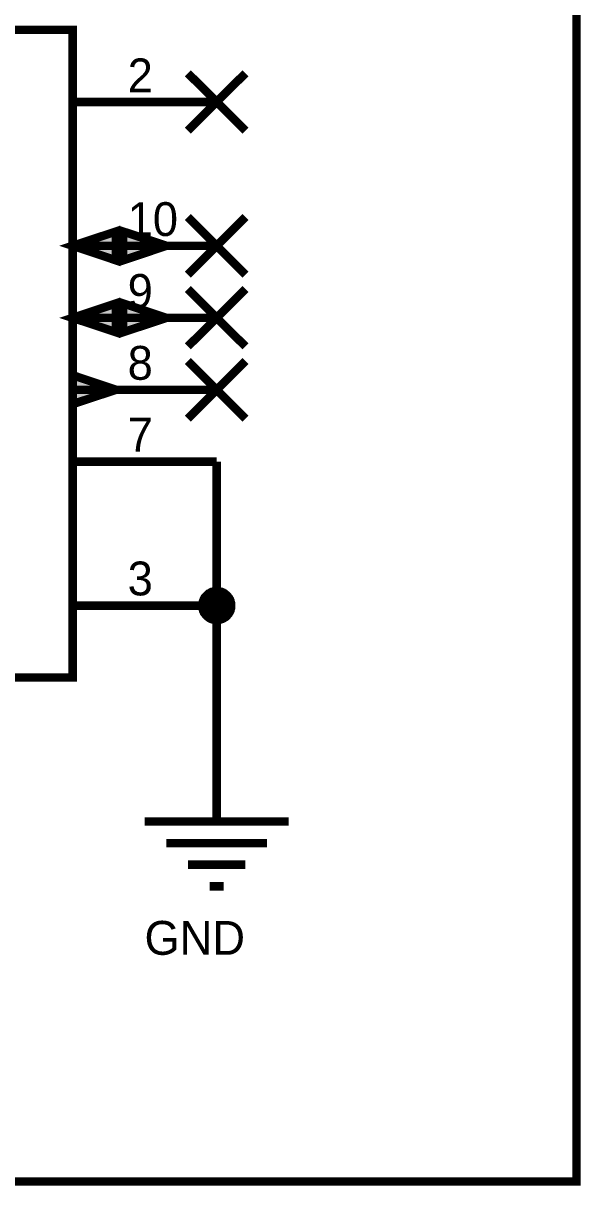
# Model space of a CAD drawing. Header units: inches. Extents: x 0 to 15, y 0 to 9.5.
# Drawn here: x 7.431 to 8.206, y 6.794 to 8.409 of the extents above; entities that cross this region are included whole.
import ezdxf

# ---------------------------------------------------------------- set-up
doc = ezdxf.new("R2010")
doc.units = ezdxf.units.IN
doc.header["$MEASUREMENT"] = 0
doc.layers.add('Sheet', color=255, linetype='Continuous')

msp = doc.modelspace()

# ---------------------------------------------------------------- linework, layer by layer
at = {"layer": 'Sheet'}
for points in [[(5.9007, 8.6999, 0.0118, 0.0118, 0), (8.2, 8.6999, 0.0118, 0.0118, 0), (8.2, 6.7997, 0.0118, 0.0118, 0), (5.9007, 6.7997, 0.0118, 0.0118, 0), (5.9007, 8.6999, 0.0118, 0.0118, 0)], [(6.7005, 8.3999, 0.0118, 0.0118, 0), (7.5, 8.3999, 0.0118, 0.0118, 0), (7.5, 7.4999, 0.0118, 0.0118, 0), (6.7005, 7.4999, 0.0118, 0.0118, 0), (6.7005, 8.3999, 0.0118, 0.0118, 0)], [(6.7005, 8.3999, 0.0039, 0.0039, 0), (6.7005, 7.4999, 0.0039, 0.0039, 0), (7.5, 7.4999, 0.0039, 0.0039, 0), (7.5, 8.3999, 0.0039, 0.0039, 0), (6.7005, 8.3999, 0.0039, 0.0039, 0), (6.7005, 8.3999, 0.0039, 0.0039, 0)], [(7.5602, 8.1197, 0.0118, 0.0118, 0), (7.5, 8.0999, 0.0118, 0.0118, 0), (7.5602, 8.0797, 0.0118, 0.0118, 0), (7.5602, 8.1197, 0.0118, 0.0118, 0)], [(7.5701, 8.1197, 0.0118, 0.0118, 0), (7.5701, 8.0797, 0.0118, 0.0118, 0), (7.6303, 8.0999, 0.0118, 0.0118, 0), (7.5701, 8.1197, 0.0118, 0.0118, 0)], [(7.5602, 8.1197, 0.0039, 0.0039, 0), (7.5, 8.0999, 0.0039, 0.0039, 0), (7.5602, 8.0797, 0.0039, 0.0039, 0), (7.5602, 8.1197, 0.0039, 0.0039, 0)], [(7.5701, 8.1197, 0.0039, 0.0039, 0), (7.5701, 8.0797, 0.0039, 0.0039, 0), (7.6303, 8.0999, 0.0039, 0.0039, 0), (7.5701, 8.1197, 0.0039, 0.0039, 0)], [(7.5602, 8.0198, 0.0118, 0.0118, 0), (7.5, 7.9997, 0.0118, 0.0118, 0), (7.5602, 7.9798, 0.0118, 0.0118, 0), (7.5602, 8.0198, 0.0118, 0.0118, 0)], [(7.5602, 8.0198, 0.0039, 0.0039, 0), (7.5, 7.9997, 0.0039, 0.0039, 0), (7.5602, 7.9798, 0.0039, 0.0039, 0), (7.5602, 8.0198, 0.0039, 0.0039, 0)], [(7.5701, 8.0198, 0.0118, 0.0118, 0), (7.5701, 7.9798, 0.0118, 0.0118, 0), (7.6303, 7.9997, 0.0118, 0.0118, 0), (7.5701, 8.0198, 0.0118, 0.0118, 0)], [(7.5701, 8.0198, 0.0039, 0.0039, 0), (7.5701, 7.9798, 0.0039, 0.0039, 0), (7.6303, 7.9997, 0.0039, 0.0039, 0), (7.5701, 8.0198, 0.0039, 0.0039, 0)], [(7.5602, 7.8998, 0.0118, 0.0118, 0), (7.5, 7.92, 0.0118, 0.0118, 0), (7.5, 7.8799, 0.0118, 0.0118, 0), (7.5602, 7.8998, 0.0118, 0.0118, 0)], [(7.5602, 7.8998, 0.0039, 0.0039, 0), (7.5, 7.92, 0.0039, 0.0039, 0), (7.5, 7.8799, 0.0039, 0.0039, 0), (7.5602, 7.8998, 0.0039, 0.0039, 0)], [(7.69, 7.6, 0.02, 0.02, 1), (7.71, 7.6, 0.02, 0.02, 1)]]:
    msp.add_lwpolyline(points, format="xyseb", close=True, dxfattribs=at)
for points in [[(7.66, 8.26, 0.0118, 0.0118, 0), (7.7401, 8.3397, 0.0118, 0.0118, 0)], [(7.66, 8.3397, 0.0118, 0.0118, 0), (7.7401, 8.26, 0.0118, 0.0118, 0)], [(7.5, 8.2996, 0.0118, 0.0118, 0), (7.7001, 8.2996, 0.0118, 0.0118, 0)], [(7.66, 8.0599, 0.0118, 0.0118, 0), (7.7401, 8.1399, 0.0118, 0.0118, 0)], [(7.66, 8.1399, 0.0118, 0.0118, 0), (7.7401, 8.0599, 0.0118, 0.0118, 0)], [(7.5, 8.0999, 0.0118, 0.0118, 0), (7.7001, 8.0999, 0.0118, 0.0118, 0)], [(7.66, 7.96, 0.0118, 0.0118, 0), (7.7401, 8.0397, 0.0118, 0.0118, 0)], [(7.66, 8.0397, 0.0118, 0.0118, 0), (7.7401, 7.96, 0.0118, 0.0118, 0)], [(7.5, 7.9997, 0.0118, 0.0118, 0), (7.7001, 7.9997, 0.0118, 0.0118, 0)], [(7.66, 7.8598, 0.0118, 0.0118, 0), (7.7401, 7.9398, 0.0118, 0.0118, 0)], [(7.66, 7.9398, 0.0118, 0.0118, 0), (7.7401, 7.8598, 0.0118, 0.0118, 0)], [(7.5, 7.8998, 0.0118, 0.0118, 0), (7.7001, 7.8998, 0.0118, 0.0118, 0)], [(7.5, 7.7999, 0.0118, 0.0118, 0), (7.7001, 7.7999, 0.0118, 0.0118, 0)], [(7.7001, 7.3997, 0.0118, 0.0118, 0), (7.7001, 7.7999, 0.0118, 0.0118, 0)], [(7.6802, 7.5998, 0.0118, 0.0118, 0), (7.6802, 7.6009, 0.0118, 0.0118, 0), (7.6802, 7.602, 0.0118, 0.0118, 0), (7.6806, 7.6027, 0.0118, 0.0118, 0), (7.6806, 7.6038, 0.0118, 0.0118, 0), (7.681, 7.6049, 0.0118, 0.0118, 0), (7.681, 7.6057, 0.0118, 0.0118, 0), (7.6813, 7.6068, 0.0118, 0.0118, 0), (7.6817, 7.6075, 0.0118, 0.0118, 0), (7.6821, 7.6086, 0.0118, 0.0118, 0), (7.6824, 7.6093, 0.0118, 0.0118, 0), (7.6832, 7.6101, 0.0118, 0.0118, 0), (7.6835, 7.6112, 0.0118, 0.0118, 0), (7.6843, 7.6119, 0.0118, 0.0118, 0), (7.6846, 7.6126, 0.0118, 0.0118, 0), (7.6854, 7.6134, 0.0118, 0.0118, 0), (7.6861, 7.6141, 0.0118, 0.0118, 0), (7.6868, 7.6148, 0.0118, 0.0118, 0), (7.6876, 7.6152, 0.0118, 0.0118, 0), (7.6883, 7.6159, 0.0118, 0.0118, 0), (7.689, 7.6167, 0.0118, 0.0118, 0), (7.6898, 7.617, 0.0118, 0.0118, 0), (7.6905, 7.6174, 0.0118, 0.0118, 0), (7.6916, 7.6181, 0.0118, 0.0118, 0), (7.6923, 7.6185, 0.0118, 0.0118, 0), (7.6931, 7.6189, 0.0118, 0.0118, 0), (7.6942, 7.6189, 0.0118, 0.0118, 0), (7.6949, 7.6192, 0.0118, 0.0118, 0), (7.696, 7.6196, 0.0118, 0.0118, 0), (7.6971, 7.6196, 0.0118, 0.0118, 0), (7.6979, 7.62, 0.0118, 0.0118, 0), (7.699, 7.62, 0.0118, 0.0118, 0), (7.7001, 7.62, 0.0118, 0.0118, 0)], [(7.6802, 7.5998, 0.0118, 0.0118, 0), (7.6802, 7.6009, 0.0118, 0.0118, 0), (7.6802, 7.602, 0.0118, 0.0118, 0), (7.6806, 7.6027, 0.0118, 0.0118, 0), (7.6806, 7.6038, 0.0118, 0.0118, 0), (7.681, 7.6049, 0.0118, 0.0118, 0), (7.681, 7.6057, 0.0118, 0.0118, 0), (7.6813, 7.6068, 0.0118, 0.0118, 0), (7.6817, 7.6075, 0.0118, 0.0118, 0), (7.6821, 7.6086, 0.0118, 0.0118, 0), (7.6824, 7.6093, 0.0118, 0.0118, 0), (7.6832, 7.6101, 0.0118, 0.0118, 0), (7.6835, 7.6112, 0.0118, 0.0118, 0), (7.6843, 7.6119, 0.0118, 0.0118, 0), (7.6846, 7.6126, 0.0118, 0.0118, 0), (7.6854, 7.6134, 0.0118, 0.0118, 0), (7.6861, 7.6141, 0.0118, 0.0118, 0), (7.6868, 7.6148, 0.0118, 0.0118, 0), (7.6876, 7.6152, 0.0118, 0.0118, 0), (7.6883, 7.6159, 0.0118, 0.0118, 0), (7.689, 7.6167, 0.0118, 0.0118, 0), (7.6898, 7.617, 0.0118, 0.0118, 0), (7.6905, 7.6174, 0.0118, 0.0118, 0), (7.6916, 7.6181, 0.0118, 0.0118, 0), (7.6923, 7.6185, 0.0118, 0.0118, 0), (7.6931, 7.6189, 0.0118, 0.0118, 0), (7.6942, 7.6189, 0.0118, 0.0118, 0), (7.6949, 7.6192, 0.0118, 0.0118, 0), (7.696, 7.6196, 0.0118, 0.0118, 0), (7.6971, 7.6196, 0.0118, 0.0118, 0), (7.6979, 7.62, 0.0118, 0.0118, 0), (7.699, 7.62, 0.0118, 0.0118, 0), (7.7001, 7.62, 0.0118, 0.0118, 0)], [(7.6802, 7.5998, 0.0118, 0.0118, 0), (7.6802, 7.6009, 0.0118, 0.0118, 0), (7.6802, 7.602, 0.0118, 0.0118, 0), (7.6806, 7.6027, 0.0118, 0.0118, 0), (7.6806, 7.6038, 0.0118, 0.0118, 0), (7.681, 7.6049, 0.0118, 0.0118, 0), (7.681, 7.6057, 0.0118, 0.0118, 0), (7.6813, 7.6068, 0.0118, 0.0118, 0), (7.6817, 7.6075, 0.0118, 0.0118, 0), (7.6821, 7.6086, 0.0118, 0.0118, 0), (7.6824, 7.6093, 0.0118, 0.0118, 0), (7.6832, 7.6101, 0.0118, 0.0118, 0), (7.6835, 7.6112, 0.0118, 0.0118, 0), (7.6843, 7.6119, 0.0118, 0.0118, 0), (7.6846, 7.6126, 0.0118, 0.0118, 0), (7.6854, 7.6134, 0.0118, 0.0118, 0), (7.6861, 7.6141, 0.0118, 0.0118, 0), (7.6868, 7.6148, 0.0118, 0.0118, 0), (7.6876, 7.6152, 0.0118, 0.0118, 0), (7.6883, 7.6159, 0.0118, 0.0118, 0), (7.689, 7.6167, 0.0118, 0.0118, 0), (7.6898, 7.617, 0.0118, 0.0118, 0), (7.6905, 7.6174, 0.0118, 0.0118, 0), (7.6916, 7.6181, 0.0118, 0.0118, 0), (7.6923, 7.6185, 0.0118, 0.0118, 0), (7.6931, 7.6189, 0.0118, 0.0118, 0), (7.6942, 7.6189, 0.0118, 0.0118, 0), (7.6949, 7.6192, 0.0118, 0.0118, 0), (7.696, 7.6196, 0.0118, 0.0118, 0), (7.6971, 7.6196, 0.0118, 0.0118, 0), (7.6979, 7.62, 0.0118, 0.0118, 0), (7.699, 7.62, 0.0118, 0.0118, 0), (7.7001, 7.62, 0.0118, 0.0118, 0)], [(7.7001, 7.62, 0.0118, 0.0118, 0), (7.7001, 7.62, 0.0118, 0.0118, 0)], [(7.7001, 7.62, 0.0118, 0.0118, 0), (7.7012, 7.62, 0.0118, 0.0118, 0), (7.7023, 7.62, 0.0118, 0.0118, 0), (7.703, 7.6196, 0.0118, 0.0118, 0), (7.7041, 7.6196, 0.0118, 0.0118, 0), (7.7052, 7.6192, 0.0118, 0.0118, 0), (7.7059, 7.6189, 0.0118, 0.0118, 0), (7.707, 7.6189, 0.0118, 0.0118, 0), (7.7078, 7.6185, 0.0118, 0.0118, 0), (7.7089, 7.6181, 0.0118, 0.0118, 0), (7.7096, 7.6174, 0.0118, 0.0118, 0), (7.7103, 7.617, 0.0118, 0.0118, 0), (7.7114, 7.6167, 0.0118, 0.0118, 0), (7.7122, 7.6159, 0.0118, 0.0118, 0), (7.7129, 7.6152, 0.0118, 0.0118, 0), (7.7136, 7.6148, 0.0118, 0.0118, 0), (7.7144, 7.6141, 0.0118, 0.0118, 0), (7.7151, 7.6134, 0.0118, 0.0118, 0), (7.7155, 7.6126, 0.0118, 0.0118, 0), (7.7162, 7.6119, 0.0118, 0.0118, 0), (7.7169, 7.6112, 0.0118, 0.0118, 0), (7.7173, 7.6101, 0.0118, 0.0118, 0), (7.7177, 7.6093, 0.0118, 0.0118, 0), (7.7184, 7.6086, 0.0118, 0.0118, 0), (7.7188, 7.6075, 0.0118, 0.0118, 0), (7.7191, 7.6068, 0.0118, 0.0118, 0), (7.7191, 7.6057, 0.0118, 0.0118, 0), (7.7195, 7.6049, 0.0118, 0.0118, 0), (7.7199, 7.6038, 0.0118, 0.0118, 0), (7.7199, 7.6027, 0.0118, 0.0118, 0), (7.7202, 7.602, 0.0118, 0.0118, 0), (7.7202, 7.6009, 0.0118, 0.0118, 0), (7.7202, 7.5998, 0.0118, 0.0118, 0)], [(7.7001, 7.62, 0.0118, 0.0118, 0), (7.7001, 7.62, 0.0118, 0.0118, 0)], [(7.7001, 7.62, 0.0118, 0.0118, 0), (7.7012, 7.62, 0.0118, 0.0118, 0), (7.7023, 7.62, 0.0118, 0.0118, 0), (7.703, 7.6196, 0.0118, 0.0118, 0), (7.7041, 7.6196, 0.0118, 0.0118, 0), (7.7052, 7.6192, 0.0118, 0.0118, 0), (7.7059, 7.6189, 0.0118, 0.0118, 0), (7.707, 7.6189, 0.0118, 0.0118, 0), (7.7078, 7.6185, 0.0118, 0.0118, 0), (7.7089, 7.6181, 0.0118, 0.0118, 0), (7.7096, 7.6174, 0.0118, 0.0118, 0), (7.7103, 7.617, 0.0118, 0.0118, 0), (7.7114, 7.6167, 0.0118, 0.0118, 0), (7.7122, 7.6159, 0.0118, 0.0118, 0), (7.7129, 7.6152, 0.0118, 0.0118, 0), (7.7136, 7.6148, 0.0118, 0.0118, 0), (7.7144, 7.6141, 0.0118, 0.0118, 0), (7.7151, 7.6134, 0.0118, 0.0118, 0), (7.7155, 7.6126, 0.0118, 0.0118, 0), (7.7162, 7.6119, 0.0118, 0.0118, 0), (7.7169, 7.6112, 0.0118, 0.0118, 0), (7.7173, 7.6101, 0.0118, 0.0118, 0), (7.7177, 7.6093, 0.0118, 0.0118, 0), (7.7184, 7.6086, 0.0118, 0.0118, 0), (7.7188, 7.6075, 0.0118, 0.0118, 0), (7.7191, 7.6068, 0.0118, 0.0118, 0), (7.7191, 7.6057, 0.0118, 0.0118, 0), (7.7195, 7.6049, 0.0118, 0.0118, 0), (7.7199, 7.6038, 0.0118, 0.0118, 0), (7.7199, 7.6027, 0.0118, 0.0118, 0), (7.7202, 7.602, 0.0118, 0.0118, 0), (7.7202, 7.6009, 0.0118, 0.0118, 0), (7.7202, 7.5998, 0.0118, 0.0118, 0)], [(7.7001, 7.62, 0.0118, 0.0118, 0), (7.7001, 7.62, 0.0118, 0.0118, 0)], [(7.7001, 7.62, 0.0118, 0.0118, 0), (7.7012, 7.62, 0.0118, 0.0118, 0), (7.7023, 7.62, 0.0118, 0.0118, 0), (7.703, 7.6196, 0.0118, 0.0118, 0), (7.7041, 7.6196, 0.0118, 0.0118, 0), (7.7052, 7.6192, 0.0118, 0.0118, 0), (7.7059, 7.6189, 0.0118, 0.0118, 0), (7.707, 7.6189, 0.0118, 0.0118, 0), (7.7078, 7.6185, 0.0118, 0.0118, 0), (7.7089, 7.6181, 0.0118, 0.0118, 0), (7.7096, 7.6174, 0.0118, 0.0118, 0), (7.7103, 7.617, 0.0118, 0.0118, 0), (7.7114, 7.6167, 0.0118, 0.0118, 0), (7.7122, 7.6159, 0.0118, 0.0118, 0), (7.7129, 7.6152, 0.0118, 0.0118, 0), (7.7136, 7.6148, 0.0118, 0.0118, 0), (7.7144, 7.6141, 0.0118, 0.0118, 0), (7.7151, 7.6134, 0.0118, 0.0118, 0), (7.7155, 7.6126, 0.0118, 0.0118, 0), (7.7162, 7.6119, 0.0118, 0.0118, 0), (7.7169, 7.6112, 0.0118, 0.0118, 0), (7.7173, 7.6101, 0.0118, 0.0118, 0), (7.7177, 7.6093, 0.0118, 0.0118, 0), (7.7184, 7.6086, 0.0118, 0.0118, 0), (7.7188, 7.6075, 0.0118, 0.0118, 0), (7.7191, 7.6068, 0.0118, 0.0118, 0), (7.7191, 7.6057, 0.0118, 0.0118, 0), (7.7195, 7.6049, 0.0118, 0.0118, 0), (7.7199, 7.6038, 0.0118, 0.0118, 0), (7.7199, 7.6027, 0.0118, 0.0118, 0), (7.7202, 7.602, 0.0118, 0.0118, 0), (7.7202, 7.6009, 0.0118, 0.0118, 0), (7.7202, 7.5998, 0.0118, 0.0118, 0)], [(7.6802, 7.5998, 0.0039, 0.0039, 0), (7.6802, 7.6009, 0.0039, 0.0039, 0), (7.6802, 7.602, 0.0039, 0.0039, 0), (7.6806, 7.6027, 0.0039, 0.0039, 0), (7.6806, 7.6038, 0.0039, 0.0039, 0), (7.681, 7.6049, 0.0039, 0.0039, 0), (7.681, 7.6057, 0.0039, 0.0039, 0), (7.6813, 7.6068, 0.0039, 0.0039, 0), (7.6817, 7.6075, 0.0039, 0.0039, 0), (7.6821, 7.6086, 0.0039, 0.0039, 0), (7.6824, 7.6093, 0.0039, 0.0039, 0), (7.6832, 7.6101, 0.0039, 0.0039, 0), (7.6835, 7.6112, 0.0039, 0.0039, 0), (7.6843, 7.6119, 0.0039, 0.0039, 0), (7.6846, 7.6126, 0.0039, 0.0039, 0), (7.6854, 7.6134, 0.0039, 0.0039, 0), (7.6861, 7.6141, 0.0039, 0.0039, 0), (7.6868, 7.6148, 0.0039, 0.0039, 0), (7.6876, 7.6152, 0.0039, 0.0039, 0), (7.6883, 7.6159, 0.0039, 0.0039, 0), (7.689, 7.6167, 0.0039, 0.0039, 0), (7.6898, 7.617, 0.0039, 0.0039, 0), (7.6905, 7.6174, 0.0039, 0.0039, 0), (7.6916, 7.6181, 0.0039, 0.0039, 0), (7.6923, 7.6185, 0.0039, 0.0039, 0), (7.6931, 7.6189, 0.0039, 0.0039, 0), (7.6942, 7.6189, 0.0039, 0.0039, 0), (7.6949, 7.6192, 0.0039, 0.0039, 0), (7.696, 7.6196, 0.0039, 0.0039, 0), (7.6971, 7.6196, 0.0039, 0.0039, 0), (7.6979, 7.62, 0.0039, 0.0039, 0), (7.699, 7.62, 0.0039, 0.0039, 0), (7.7001, 7.62, 0.0039, 0.0039, 0)], [(7.6802, 7.5998, 0.0039, 0.0039, 0), (7.6802, 7.6009, 0.0039, 0.0039, 0), (7.6802, 7.602, 0.0039, 0.0039, 0), (7.6806, 7.6027, 0.0039, 0.0039, 0), (7.6806, 7.6038, 0.0039, 0.0039, 0), (7.681, 7.6049, 0.0039, 0.0039, 0), (7.681, 7.6057, 0.0039, 0.0039, 0), (7.6813, 7.6068, 0.0039, 0.0039, 0), (7.6817, 7.6075, 0.0039, 0.0039, 0), (7.6821, 7.6086, 0.0039, 0.0039, 0), (7.6824, 7.6093, 0.0039, 0.0039, 0), (7.6832, 7.6101, 0.0039, 0.0039, 0), (7.6835, 7.6112, 0.0039, 0.0039, 0), (7.6843, 7.6119, 0.0039, 0.0039, 0), (7.6846, 7.6126, 0.0039, 0.0039, 0), (7.6854, 7.6134, 0.0039, 0.0039, 0), (7.6861, 7.6141, 0.0039, 0.0039, 0), (7.6868, 7.6148, 0.0039, 0.0039, 0), (7.6876, 7.6152, 0.0039, 0.0039, 0), (7.6883, 7.6159, 0.0039, 0.0039, 0), (7.689, 7.6167, 0.0039, 0.0039, 0), (7.6898, 7.617, 0.0039, 0.0039, 0), (7.6905, 7.6174, 0.0039, 0.0039, 0), (7.6916, 7.6181, 0.0039, 0.0039, 0), (7.6923, 7.6185, 0.0039, 0.0039, 0), (7.6931, 7.6189, 0.0039, 0.0039, 0), (7.6942, 7.6189, 0.0039, 0.0039, 0), (7.6949, 7.6192, 0.0039, 0.0039, 0), (7.696, 7.6196, 0.0039, 0.0039, 0), (7.6971, 7.6196, 0.0039, 0.0039, 0), (7.6979, 7.62, 0.0039, 0.0039, 0), (7.699, 7.62, 0.0039, 0.0039, 0), (7.7001, 7.62, 0.0039, 0.0039, 0)], [(7.6802, 7.5998, 0.0039, 0.0039, 0), (7.6802, 7.6009, 0.0039, 0.0039, 0), (7.6802, 7.602, 0.0039, 0.0039, 0), (7.6806, 7.6027, 0.0039, 0.0039, 0), (7.6806, 7.6038, 0.0039, 0.0039, 0), (7.681, 7.6049, 0.0039, 0.0039, 0), (7.681, 7.6057, 0.0039, 0.0039, 0), (7.6813, 7.6068, 0.0039, 0.0039, 0), (7.6817, 7.6075, 0.0039, 0.0039, 0), (7.6821, 7.6086, 0.0039, 0.0039, 0), (7.6824, 7.6093, 0.0039, 0.0039, 0), (7.6832, 7.6101, 0.0039, 0.0039, 0), (7.6835, 7.6112, 0.0039, 0.0039, 0), (7.6843, 7.6119, 0.0039, 0.0039, 0), (7.6846, 7.6126, 0.0039, 0.0039, 0), (7.6854, 7.6134, 0.0039, 0.0039, 0), (7.6861, 7.6141, 0.0039, 0.0039, 0), (7.6868, 7.6148, 0.0039, 0.0039, 0), (7.6876, 7.6152, 0.0039, 0.0039, 0), (7.6883, 7.6159, 0.0039, 0.0039, 0), (7.689, 7.6167, 0.0039, 0.0039, 0), (7.6898, 7.617, 0.0039, 0.0039, 0), (7.6905, 7.6174, 0.0039, 0.0039, 0), (7.6916, 7.6181, 0.0039, 0.0039, 0), (7.6923, 7.6185, 0.0039, 0.0039, 0), (7.6931, 7.6189, 0.0039, 0.0039, 0), (7.6942, 7.6189, 0.0039, 0.0039, 0), (7.6949, 7.6192, 0.0039, 0.0039, 0), (7.696, 7.6196, 0.0039, 0.0039, 0), (7.6971, 7.6196, 0.0039, 0.0039, 0), (7.6979, 7.62, 0.0039, 0.0039, 0), (7.699, 7.62, 0.0039, 0.0039, 0), (7.7001, 7.62, 0.0039, 0.0039, 0)], [(7.7001, 7.62, 0.0039, 0.0039, 0), (7.7001, 7.62, 0.0039, 0.0039, 0)], [(7.7001, 7.62, 0.0039, 0.0039, 0), (7.7012, 7.62, 0.0039, 0.0039, 0), (7.7023, 7.62, 0.0039, 0.0039, 0), (7.703, 7.6196, 0.0039, 0.0039, 0), (7.7041, 7.6196, 0.0039, 0.0039, 0), (7.7052, 7.6192, 0.0039, 0.0039, 0), (7.7059, 7.6189, 0.0039, 0.0039, 0), (7.707, 7.6189, 0.0039, 0.0039, 0), (7.7078, 7.6185, 0.0039, 0.0039, 0), (7.7089, 7.6181, 0.0039, 0.0039, 0), (7.7096, 7.6174, 0.0039, 0.0039, 0), (7.7103, 7.617, 0.0039, 0.0039, 0), (7.7114, 7.6167, 0.0039, 0.0039, 0), (7.7122, 7.6159, 0.0039, 0.0039, 0), (7.7129, 7.6152, 0.0039, 0.0039, 0), (7.7136, 7.6148, 0.0039, 0.0039, 0), (7.7144, 7.6141, 0.0039, 0.0039, 0), (7.7151, 7.6134, 0.0039, 0.0039, 0), (7.7155, 7.6126, 0.0039, 0.0039, 0), (7.7162, 7.6119, 0.0039, 0.0039, 0), (7.7169, 7.6112, 0.0039, 0.0039, 0), (7.7173, 7.6101, 0.0039, 0.0039, 0), (7.7177, 7.6093, 0.0039, 0.0039, 0), (7.7184, 7.6086, 0.0039, 0.0039, 0), (7.7188, 7.6075, 0.0039, 0.0039, 0), (7.7191, 7.6068, 0.0039, 0.0039, 0), (7.7191, 7.6057, 0.0039, 0.0039, 0), (7.7195, 7.6049, 0.0039, 0.0039, 0), (7.7199, 7.6038, 0.0039, 0.0039, 0), (7.7199, 7.6027, 0.0039, 0.0039, 0), (7.7202, 7.602, 0.0039, 0.0039, 0), (7.7202, 7.6009, 0.0039, 0.0039, 0), (7.7202, 7.5998, 0.0039, 0.0039, 0)], [(7.7001, 7.62, 0.0039, 0.0039, 0), (7.7001, 7.62, 0.0039, 0.0039, 0)], [(7.7001, 7.62, 0.0039, 0.0039, 0), (7.7012, 7.62, 0.0039, 0.0039, 0), (7.7023, 7.62, 0.0039, 0.0039, 0), (7.703, 7.6196, 0.0039, 0.0039, 0), (7.7041, 7.6196, 0.0039, 0.0039, 0), (7.7052, 7.6192, 0.0039, 0.0039, 0), (7.7059, 7.6189, 0.0039, 0.0039, 0), (7.707, 7.6189, 0.0039, 0.0039, 0), (7.7078, 7.6185, 0.0039, 0.0039, 0), (7.7089, 7.6181, 0.0039, 0.0039, 0), (7.7096, 7.6174, 0.0039, 0.0039, 0), (7.7103, 7.617, 0.0039, 0.0039, 0), (7.7114, 7.6167, 0.0039, 0.0039, 0), (7.7122, 7.6159, 0.0039, 0.0039, 0), (7.7129, 7.6152, 0.0039, 0.0039, 0), (7.7136, 7.6148, 0.0039, 0.0039, 0), (7.7144, 7.6141, 0.0039, 0.0039, 0), (7.7151, 7.6134, 0.0039, 0.0039, 0), (7.7155, 7.6126, 0.0039, 0.0039, 0), (7.7162, 7.6119, 0.0039, 0.0039, 0), (7.7169, 7.6112, 0.0039, 0.0039, 0), (7.7173, 7.6101, 0.0039, 0.0039, 0), (7.7177, 7.6093, 0.0039, 0.0039, 0), (7.7184, 7.6086, 0.0039, 0.0039, 0), (7.7188, 7.6075, 0.0039, 0.0039, 0), (7.7191, 7.6068, 0.0039, 0.0039, 0), (7.7191, 7.6057, 0.0039, 0.0039, 0), (7.7195, 7.6049, 0.0039, 0.0039, 0), (7.7199, 7.6038, 0.0039, 0.0039, 0), (7.7199, 7.6027, 0.0039, 0.0039, 0), (7.7202, 7.602, 0.0039, 0.0039, 0), (7.7202, 7.6009, 0.0039, 0.0039, 0), (7.7202, 7.5998, 0.0039, 0.0039, 0)], [(7.7001, 7.62, 0.0039, 0.0039, 0), (7.7001, 7.62, 0.0039, 0.0039, 0)], [(7.7001, 7.62, 0.0039, 0.0039, 0), (7.7012, 7.62, 0.0039, 0.0039, 0), (7.7023, 7.62, 0.0039, 0.0039, 0), (7.703, 7.6196, 0.0039, 0.0039, 0), (7.7041, 7.6196, 0.0039, 0.0039, 0), (7.7052, 7.6192, 0.0039, 0.0039, 0), (7.7059, 7.6189, 0.0039, 0.0039, 0), (7.707, 7.6189, 0.0039, 0.0039, 0), (7.7078, 7.6185, 0.0039, 0.0039, 0), (7.7089, 7.6181, 0.0039, 0.0039, 0), (7.7096, 7.6174, 0.0039, 0.0039, 0), (7.7103, 7.617, 0.0039, 0.0039, 0), (7.7114, 7.6167, 0.0039, 0.0039, 0), (7.7122, 7.6159, 0.0039, 0.0039, 0), (7.7129, 7.6152, 0.0039, 0.0039, 0), (7.7136, 7.6148, 0.0039, 0.0039, 0), (7.7144, 7.6141, 0.0039, 0.0039, 0), (7.7151, 7.6134, 0.0039, 0.0039, 0), (7.7155, 7.6126, 0.0039, 0.0039, 0), (7.7162, 7.6119, 0.0039, 0.0039, 0), (7.7169, 7.6112, 0.0039, 0.0039, 0), (7.7173, 7.6101, 0.0039, 0.0039, 0), (7.7177, 7.6093, 0.0039, 0.0039, 0), (7.7184, 7.6086, 0.0039, 0.0039, 0), (7.7188, 7.6075, 0.0039, 0.0039, 0), (7.7191, 7.6068, 0.0039, 0.0039, 0), (7.7191, 7.6057, 0.0039, 0.0039, 0), (7.7195, 7.6049, 0.0039, 0.0039, 0), (7.7199, 7.6038, 0.0039, 0.0039, 0), (7.7199, 7.6027, 0.0039, 0.0039, 0), (7.7202, 7.602, 0.0039, 0.0039, 0), (7.7202, 7.6009, 0.0039, 0.0039, 0), (7.7202, 7.5998, 0.0039, 0.0039, 0)], [(7.5, 7.5998, 0.0118, 0.0118, 0), (7.7001, 7.5998, 0.0118, 0.0118, 0)], [(7.7001, 7.58, 0.0118, 0.0118, 0), (7.699, 7.58, 0.0118, 0.0118, 0), (7.6979, 7.58, 0.0118, 0.0118, 0), (7.6971, 7.5803, 0.0118, 0.0118, 0), (7.696, 7.5803, 0.0118, 0.0118, 0), (7.6949, 7.5807, 0.0118, 0.0118, 0), (7.6942, 7.5807, 0.0118, 0.0118, 0), (7.6931, 7.5811, 0.0118, 0.0118, 0), (7.6923, 7.5814, 0.0118, 0.0118, 0), (7.6916, 7.5818, 0.0118, 0.0118, 0), (7.6905, 7.5822, 0.0118, 0.0118, 0), (7.6898, 7.5829, 0.0118, 0.0118, 0), (7.689, 7.5833, 0.0118, 0.0118, 0), (7.6883, 7.584, 0.0118, 0.0118, 0), (7.6876, 7.5844, 0.0118, 0.0118, 0), (7.6868, 7.5851, 0.0118, 0.0118, 0), (7.6861, 7.5858, 0.0118, 0.0118, 0), (7.6854, 7.5866, 0.0118, 0.0118, 0), (7.6846, 7.5873, 0.0118, 0.0118, 0), (7.6843, 7.588, 0.0118, 0.0118, 0), (7.6835, 7.5888, 0.0118, 0.0118, 0), (7.6832, 7.5895, 0.0118, 0.0118, 0), (7.6824, 7.5902, 0.0118, 0.0118, 0), (7.6821, 7.5913, 0.0118, 0.0118, 0), (7.6817, 7.5921, 0.0118, 0.0118, 0), (7.6813, 7.5928, 0.0118, 0.0118, 0), (7.681, 7.5939, 0.0118, 0.0118, 0), (7.681, 7.5946, 0.0118, 0.0118, 0), (7.6806, 7.5957, 0.0118, 0.0118, 0), (7.6806, 7.5968, 0.0118, 0.0118, 0), (7.6802, 7.5976, 0.0118, 0.0118, 0), (7.6802, 7.5987, 0.0118, 0.0118, 0), (7.6802, 7.5998, 0.0118, 0.0118, 0)], [(7.6802, 7.5998, 0.0118, 0.0118, 0), (7.6802, 7.5998, 0.0118, 0.0118, 0)], [(7.7001, 7.58, 0.0118, 0.0118, 0), (7.699, 7.58, 0.0118, 0.0118, 0), (7.6979, 7.58, 0.0118, 0.0118, 0), (7.6971, 7.5803, 0.0118, 0.0118, 0), (7.696, 7.5803, 0.0118, 0.0118, 0), (7.6949, 7.5807, 0.0118, 0.0118, 0), (7.6942, 7.5807, 0.0118, 0.0118, 0), (7.6931, 7.5811, 0.0118, 0.0118, 0), (7.6923, 7.5814, 0.0118, 0.0118, 0), (7.6916, 7.5818, 0.0118, 0.0118, 0), (7.6905, 7.5822, 0.0118, 0.0118, 0), (7.6898, 7.5829, 0.0118, 0.0118, 0), (7.689, 7.5833, 0.0118, 0.0118, 0), (7.6883, 7.584, 0.0118, 0.0118, 0), (7.6876, 7.5844, 0.0118, 0.0118, 0), (7.6868, 7.5851, 0.0118, 0.0118, 0), (7.6861, 7.5858, 0.0118, 0.0118, 0), (7.6854, 7.5866, 0.0118, 0.0118, 0), (7.6846, 7.5873, 0.0118, 0.0118, 0), (7.6843, 7.588, 0.0118, 0.0118, 0), (7.6835, 7.5888, 0.0118, 0.0118, 0), (7.6832, 7.5895, 0.0118, 0.0118, 0), (7.6824, 7.5902, 0.0118, 0.0118, 0), (7.6821, 7.5913, 0.0118, 0.0118, 0), (7.6817, 7.5921, 0.0118, 0.0118, 0), (7.6813, 7.5928, 0.0118, 0.0118, 0), (7.681, 7.5939, 0.0118, 0.0118, 0), (7.681, 7.5946, 0.0118, 0.0118, 0), (7.6806, 7.5957, 0.0118, 0.0118, 0), (7.6806, 7.5968, 0.0118, 0.0118, 0), (7.6802, 7.5976, 0.0118, 0.0118, 0), (7.6802, 7.5987, 0.0118, 0.0118, 0), (7.6802, 7.5998, 0.0118, 0.0118, 0)], [(7.6802, 7.5998, 0.0118, 0.0118, 0), (7.6802, 7.5998, 0.0118, 0.0118, 0)], [(7.7001, 7.58, 0.0118, 0.0118, 0), (7.699, 7.58, 0.0118, 0.0118, 0), (7.6979, 7.58, 0.0118, 0.0118, 0), (7.6971, 7.5803, 0.0118, 0.0118, 0), (7.696, 7.5803, 0.0118, 0.0118, 0), (7.6949, 7.5807, 0.0118, 0.0118, 0), (7.6942, 7.5807, 0.0118, 0.0118, 0), (7.6931, 7.5811, 0.0118, 0.0118, 0), (7.6923, 7.5814, 0.0118, 0.0118, 0), (7.6916, 7.5818, 0.0118, 0.0118, 0), (7.6905, 7.5822, 0.0118, 0.0118, 0), (7.6898, 7.5829, 0.0118, 0.0118, 0), (7.689, 7.5833, 0.0118, 0.0118, 0), (7.6883, 7.584, 0.0118, 0.0118, 0), (7.6876, 7.5844, 0.0118, 0.0118, 0), (7.6868, 7.5851, 0.0118, 0.0118, 0), (7.6861, 7.5858, 0.0118, 0.0118, 0), (7.6854, 7.5866, 0.0118, 0.0118, 0), (7.6846, 7.5873, 0.0118, 0.0118, 0), (7.6843, 7.588, 0.0118, 0.0118, 0), (7.6835, 7.5888, 0.0118, 0.0118, 0), (7.6832, 7.5895, 0.0118, 0.0118, 0), (7.6824, 7.5902, 0.0118, 0.0118, 0), (7.6821, 7.5913, 0.0118, 0.0118, 0), (7.6817, 7.5921, 0.0118, 0.0118, 0), (7.6813, 7.5928, 0.0118, 0.0118, 0), (7.681, 7.5939, 0.0118, 0.0118, 0), (7.681, 7.5946, 0.0118, 0.0118, 0), (7.6806, 7.5957, 0.0118, 0.0118, 0), (7.6806, 7.5968, 0.0118, 0.0118, 0), (7.6802, 7.5976, 0.0118, 0.0118, 0), (7.6802, 7.5987, 0.0118, 0.0118, 0), (7.6802, 7.5998, 0.0118, 0.0118, 0)], [(7.6802, 7.5998, 0.0118, 0.0118, 0), (7.6802, 7.5998, 0.0118, 0.0118, 0)], [(7.7001, 7.58, 0.0039, 0.0039, 0), (7.699, 7.58, 0.0039, 0.0039, 0), (7.6979, 7.58, 0.0039, 0.0039, 0), (7.6971, 7.5803, 0.0039, 0.0039, 0), (7.696, 7.5803, 0.0039, 0.0039, 0), (7.6949, 7.5807, 0.0039, 0.0039, 0), (7.6942, 7.5807, 0.0039, 0.0039, 0), (7.6931, 7.5811, 0.0039, 0.0039, 0), (7.6923, 7.5814, 0.0039, 0.0039, 0), (7.6916, 7.5818, 0.0039, 0.0039, 0), (7.6905, 7.5822, 0.0039, 0.0039, 0), (7.6898, 7.5829, 0.0039, 0.0039, 0), (7.689, 7.5833, 0.0039, 0.0039, 0), (7.6883, 7.584, 0.0039, 0.0039, 0), (7.6876, 7.5844, 0.0039, 0.0039, 0), (7.6868, 7.5851, 0.0039, 0.0039, 0), (7.6861, 7.5858, 0.0039, 0.0039, 0), (7.6854, 7.5866, 0.0039, 0.0039, 0), (7.6846, 7.5873, 0.0039, 0.0039, 0), (7.6843, 7.588, 0.0039, 0.0039, 0), (7.6835, 7.5888, 0.0039, 0.0039, 0), (7.6832, 7.5895, 0.0039, 0.0039, 0), (7.6824, 7.5902, 0.0039, 0.0039, 0), (7.6821, 7.5913, 0.0039, 0.0039, 0), (7.6817, 7.5921, 0.0039, 0.0039, 0), (7.6813, 7.5928, 0.0039, 0.0039, 0), (7.681, 7.5939, 0.0039, 0.0039, 0), (7.681, 7.5946, 0.0039, 0.0039, 0), (7.6806, 7.5957, 0.0039, 0.0039, 0), (7.6806, 7.5968, 0.0039, 0.0039, 0), (7.6802, 7.5976, 0.0039, 0.0039, 0), (7.6802, 7.5987, 0.0039, 0.0039, 0), (7.6802, 7.5998, 0.0039, 0.0039, 0)], [(7.6802, 7.5998, 0.0039, 0.0039, 0), (7.6802, 7.5998, 0.0039, 0.0039, 0)], [(7.7001, 7.58, 0.0039, 0.0039, 0), (7.699, 7.58, 0.0039, 0.0039, 0), (7.6979, 7.58, 0.0039, 0.0039, 0), (7.6971, 7.5803, 0.0039, 0.0039, 0), (7.696, 7.5803, 0.0039, 0.0039, 0), (7.6949, 7.5807, 0.0039, 0.0039, 0), (7.6942, 7.5807, 0.0039, 0.0039, 0), (7.6931, 7.5811, 0.0039, 0.0039, 0), (7.6923, 7.5814, 0.0039, 0.0039, 0), (7.6916, 7.5818, 0.0039, 0.0039, 0), (7.6905, 7.5822, 0.0039, 0.0039, 0), (7.6898, 7.5829, 0.0039, 0.0039, 0), (7.689, 7.5833, 0.0039, 0.0039, 0), (7.6883, 7.584, 0.0039, 0.0039, 0), (7.6876, 7.5844, 0.0039, 0.0039, 0), (7.6868, 7.5851, 0.0039, 0.0039, 0), (7.6861, 7.5858, 0.0039, 0.0039, 0), (7.6854, 7.5866, 0.0039, 0.0039, 0), (7.6846, 7.5873, 0.0039, 0.0039, 0), (7.6843, 7.588, 0.0039, 0.0039, 0), (7.6835, 7.5888, 0.0039, 0.0039, 0), (7.6832, 7.5895, 0.0039, 0.0039, 0), (7.6824, 7.5902, 0.0039, 0.0039, 0), (7.6821, 7.5913, 0.0039, 0.0039, 0), (7.6817, 7.5921, 0.0039, 0.0039, 0), (7.6813, 7.5928, 0.0039, 0.0039, 0), (7.681, 7.5939, 0.0039, 0.0039, 0), (7.681, 7.5946, 0.0039, 0.0039, 0), (7.6806, 7.5957, 0.0039, 0.0039, 0), (7.6806, 7.5968, 0.0039, 0.0039, 0), (7.6802, 7.5976, 0.0039, 0.0039, 0), (7.6802, 7.5987, 0.0039, 0.0039, 0), (7.6802, 7.5998, 0.0039, 0.0039, 0)], [(7.6802, 7.5998, 0.0039, 0.0039, 0), (7.6802, 7.5998, 0.0039, 0.0039, 0)], [(7.7001, 7.58, 0.0039, 0.0039, 0), (7.699, 7.58, 0.0039, 0.0039, 0), (7.6979, 7.58, 0.0039, 0.0039, 0), (7.6971, 7.5803, 0.0039, 0.0039, 0), (7.696, 7.5803, 0.0039, 0.0039, 0), (7.6949, 7.5807, 0.0039, 0.0039, 0), (7.6942, 7.5807, 0.0039, 0.0039, 0), (7.6931, 7.5811, 0.0039, 0.0039, 0), (7.6923, 7.5814, 0.0039, 0.0039, 0), (7.6916, 7.5818, 0.0039, 0.0039, 0), (7.6905, 7.5822, 0.0039, 0.0039, 0), (7.6898, 7.5829, 0.0039, 0.0039, 0), (7.689, 7.5833, 0.0039, 0.0039, 0), (7.6883, 7.584, 0.0039, 0.0039, 0), (7.6876, 7.5844, 0.0039, 0.0039, 0), (7.6868, 7.5851, 0.0039, 0.0039, 0), (7.6861, 7.5858, 0.0039, 0.0039, 0), (7.6854, 7.5866, 0.0039, 0.0039, 0), (7.6846, 7.5873, 0.0039, 0.0039, 0), (7.6843, 7.588, 0.0039, 0.0039, 0), (7.6835, 7.5888, 0.0039, 0.0039, 0), (7.6832, 7.5895, 0.0039, 0.0039, 0), (7.6824, 7.5902, 0.0039, 0.0039, 0), (7.6821, 7.5913, 0.0039, 0.0039, 0), (7.6817, 7.5921, 0.0039, 0.0039, 0), (7.6813, 7.5928, 0.0039, 0.0039, 0), (7.681, 7.5939, 0.0039, 0.0039, 0), (7.681, 7.5946, 0.0039, 0.0039, 0), (7.6806, 7.5957, 0.0039, 0.0039, 0), (7.6806, 7.5968, 0.0039, 0.0039, 0), (7.6802, 7.5976, 0.0039, 0.0039, 0), (7.6802, 7.5987, 0.0039, 0.0039, 0), (7.6802, 7.5998, 0.0039, 0.0039, 0)], [(7.6802, 7.5998, 0.0039, 0.0039, 0), (7.6802, 7.5998, 0.0039, 0.0039, 0)], [(7.7202, 7.5998, 0.0118, 0.0118, 0), (7.7202, 7.5987, 0.0118, 0.0118, 0), (7.7202, 7.5976, 0.0118, 0.0118, 0), (7.7199, 7.5968, 0.0118, 0.0118, 0), (7.7199, 7.5957, 0.0118, 0.0118, 0), (7.7195, 7.5946, 0.0118, 0.0118, 0), (7.7191, 7.5939, 0.0118, 0.0118, 0), (7.7191, 7.5928, 0.0118, 0.0118, 0), (7.7188, 7.5921, 0.0118, 0.0118, 0), (7.7184, 7.5913, 0.0118, 0.0118, 0), (7.7177, 7.5902, 0.0118, 0.0118, 0), (7.7173, 7.5895, 0.0118, 0.0118, 0), (7.7169, 7.5888, 0.0118, 0.0118, 0), (7.7162, 7.588, 0.0118, 0.0118, 0), (7.7155, 7.5873, 0.0118, 0.0118, 0), (7.7151, 7.5866, 0.0118, 0.0118, 0), (7.7144, 7.5858, 0.0118, 0.0118, 0), (7.7136, 7.5851, 0.0118, 0.0118, 0), (7.7129, 7.5844, 0.0118, 0.0118, 0), (7.7122, 7.584, 0.0118, 0.0118, 0), (7.7114, 7.5833, 0.0118, 0.0118, 0), (7.7103, 7.5829, 0.0118, 0.0118, 0), (7.7096, 7.5822, 0.0118, 0.0118, 0), (7.7089, 7.5818, 0.0118, 0.0118, 0), (7.7078, 7.5814, 0.0118, 0.0118, 0), (7.707, 7.5811, 0.0118, 0.0118, 0), (7.7059, 7.5807, 0.0118, 0.0118, 0), (7.7052, 7.5807, 0.0118, 0.0118, 0), (7.7041, 7.5803, 0.0118, 0.0118, 0), (7.703, 7.5803, 0.0118, 0.0118, 0), (7.7023, 7.58, 0.0118, 0.0118, 0), (7.7012, 7.58, 0.0118, 0.0118, 0), (7.7001, 7.58, 0.0118, 0.0118, 0)], [(7.7202, 7.5998, 0.0118, 0.0118, 0), (7.7202, 7.5987, 0.0118, 0.0118, 0), (7.7202, 7.5976, 0.0118, 0.0118, 0), (7.7199, 7.5968, 0.0118, 0.0118, 0), (7.7199, 7.5957, 0.0118, 0.0118, 0), (7.7195, 7.5946, 0.0118, 0.0118, 0), (7.7191, 7.5939, 0.0118, 0.0118, 0), (7.7191, 7.5928, 0.0118, 0.0118, 0), (7.7188, 7.5921, 0.0118, 0.0118, 0), (7.7184, 7.5913, 0.0118, 0.0118, 0), (7.7177, 7.5902, 0.0118, 0.0118, 0), (7.7173, 7.5895, 0.0118, 0.0118, 0), (7.7169, 7.5888, 0.0118, 0.0118, 0), (7.7162, 7.588, 0.0118, 0.0118, 0), (7.7155, 7.5873, 0.0118, 0.0118, 0), (7.7151, 7.5866, 0.0118, 0.0118, 0), (7.7144, 7.5858, 0.0118, 0.0118, 0), (7.7136, 7.5851, 0.0118, 0.0118, 0), (7.7129, 7.5844, 0.0118, 0.0118, 0), (7.7122, 7.584, 0.0118, 0.0118, 0), (7.7114, 7.5833, 0.0118, 0.0118, 0), (7.7103, 7.5829, 0.0118, 0.0118, 0), (7.7096, 7.5822, 0.0118, 0.0118, 0), (7.7089, 7.5818, 0.0118, 0.0118, 0), (7.7078, 7.5814, 0.0118, 0.0118, 0), (7.707, 7.5811, 0.0118, 0.0118, 0), (7.7059, 7.5807, 0.0118, 0.0118, 0), (7.7052, 7.5807, 0.0118, 0.0118, 0), (7.7041, 7.5803, 0.0118, 0.0118, 0), (7.703, 7.5803, 0.0118, 0.0118, 0), (7.7023, 7.58, 0.0118, 0.0118, 0), (7.7012, 7.58, 0.0118, 0.0118, 0), (7.7001, 7.58, 0.0118, 0.0118, 0)], [(7.7202, 7.5998, 0.0118, 0.0118, 0), (7.7202, 7.5987, 0.0118, 0.0118, 0), (7.7202, 7.5976, 0.0118, 0.0118, 0), (7.7199, 7.5968, 0.0118, 0.0118, 0), (7.7199, 7.5957, 0.0118, 0.0118, 0), (7.7195, 7.5946, 0.0118, 0.0118, 0), (7.7191, 7.5939, 0.0118, 0.0118, 0), (7.7191, 7.5928, 0.0118, 0.0118, 0), (7.7188, 7.5921, 0.0118, 0.0118, 0), (7.7184, 7.5913, 0.0118, 0.0118, 0), (7.7177, 7.5902, 0.0118, 0.0118, 0), (7.7173, 7.5895, 0.0118, 0.0118, 0), (7.7169, 7.5888, 0.0118, 0.0118, 0), (7.7162, 7.588, 0.0118, 0.0118, 0), (7.7155, 7.5873, 0.0118, 0.0118, 0), (7.7151, 7.5866, 0.0118, 0.0118, 0), (7.7144, 7.5858, 0.0118, 0.0118, 0), (7.7136, 7.5851, 0.0118, 0.0118, 0), (7.7129, 7.5844, 0.0118, 0.0118, 0), (7.7122, 7.584, 0.0118, 0.0118, 0), (7.7114, 7.5833, 0.0118, 0.0118, 0), (7.7103, 7.5829, 0.0118, 0.0118, 0), (7.7096, 7.5822, 0.0118, 0.0118, 0), (7.7089, 7.5818, 0.0118, 0.0118, 0), (7.7078, 7.5814, 0.0118, 0.0118, 0), (7.707, 7.5811, 0.0118, 0.0118, 0), (7.7059, 7.5807, 0.0118, 0.0118, 0), (7.7052, 7.5807, 0.0118, 0.0118, 0), (7.7041, 7.5803, 0.0118, 0.0118, 0), (7.703, 7.5803, 0.0118, 0.0118, 0), (7.7023, 7.58, 0.0118, 0.0118, 0), (7.7012, 7.58, 0.0118, 0.0118, 0), (7.7001, 7.58, 0.0118, 0.0118, 0)], [(7.7202, 7.5998, 0.0039, 0.0039, 0), (7.7202, 7.5987, 0.0039, 0.0039, 0), (7.7202, 7.5976, 0.0039, 0.0039, 0), (7.7199, 7.5968, 0.0039, 0.0039, 0), (7.7199, 7.5957, 0.0039, 0.0039, 0), (7.7195, 7.5946, 0.0039, 0.0039, 0), (7.7191, 7.5939, 0.0039, 0.0039, 0), (7.7191, 7.5928, 0.0039, 0.0039, 0), (7.7188, 7.5921, 0.0039, 0.0039, 0), (7.7184, 7.5913, 0.0039, 0.0039, 0), (7.7177, 7.5902, 0.0039, 0.0039, 0), (7.7173, 7.5895, 0.0039, 0.0039, 0), (7.7169, 7.5888, 0.0039, 0.0039, 0), (7.7162, 7.588, 0.0039, 0.0039, 0), (7.7155, 7.5873, 0.0039, 0.0039, 0), (7.7151, 7.5866, 0.0039, 0.0039, 0), (7.7144, 7.5858, 0.0039, 0.0039, 0), (7.7136, 7.5851, 0.0039, 0.0039, 0), (7.7129, 7.5844, 0.0039, 0.0039, 0), (7.7122, 7.584, 0.0039, 0.0039, 0), (7.7114, 7.5833, 0.0039, 0.0039, 0), (7.7103, 7.5829, 0.0039, 0.0039, 0), (7.7096, 7.5822, 0.0039, 0.0039, 0), (7.7089, 7.5818, 0.0039, 0.0039, 0), (7.7078, 7.5814, 0.0039, 0.0039, 0), (7.707, 7.5811, 0.0039, 0.0039, 0), (7.7059, 7.5807, 0.0039, 0.0039, 0), (7.7052, 7.5807, 0.0039, 0.0039, 0), (7.7041, 7.5803, 0.0039, 0.0039, 0), (7.703, 7.5803, 0.0039, 0.0039, 0), (7.7023, 7.58, 0.0039, 0.0039, 0), (7.7012, 7.58, 0.0039, 0.0039, 0), (7.7001, 7.58, 0.0039, 0.0039, 0)], [(7.7202, 7.5998, 0.0039, 0.0039, 0), (7.7202, 7.5987, 0.0039, 0.0039, 0), (7.7202, 7.5976, 0.0039, 0.0039, 0), (7.7199, 7.5968, 0.0039, 0.0039, 0), (7.7199, 7.5957, 0.0039, 0.0039, 0), (7.7195, 7.5946, 0.0039, 0.0039, 0), (7.7191, 7.5939, 0.0039, 0.0039, 0), (7.7191, 7.5928, 0.0039, 0.0039, 0), (7.7188, 7.5921, 0.0039, 0.0039, 0), (7.7184, 7.5913, 0.0039, 0.0039, 0), (7.7177, 7.5902, 0.0039, 0.0039, 0), (7.7173, 7.5895, 0.0039, 0.0039, 0), (7.7169, 7.5888, 0.0039, 0.0039, 0), (7.7162, 7.588, 0.0039, 0.0039, 0), (7.7155, 7.5873, 0.0039, 0.0039, 0), (7.7151, 7.5866, 0.0039, 0.0039, 0), (7.7144, 7.5858, 0.0039, 0.0039, 0), (7.7136, 7.5851, 0.0039, 0.0039, 0), (7.7129, 7.5844, 0.0039, 0.0039, 0), (7.7122, 7.584, 0.0039, 0.0039, 0), (7.7114, 7.5833, 0.0039, 0.0039, 0), (7.7103, 7.5829, 0.0039, 0.0039, 0), (7.7096, 7.5822, 0.0039, 0.0039, 0), (7.7089, 7.5818, 0.0039, 0.0039, 0), (7.7078, 7.5814, 0.0039, 0.0039, 0), (7.707, 7.5811, 0.0039, 0.0039, 0), (7.7059, 7.5807, 0.0039, 0.0039, 0), (7.7052, 7.5807, 0.0039, 0.0039, 0), (7.7041, 7.5803, 0.0039, 0.0039, 0), (7.703, 7.5803, 0.0039, 0.0039, 0), (7.7023, 7.58, 0.0039, 0.0039, 0), (7.7012, 7.58, 0.0039, 0.0039, 0), (7.7001, 7.58, 0.0039, 0.0039, 0)], [(7.7202, 7.5998, 0.0039, 0.0039, 0), (7.7202, 7.5987, 0.0039, 0.0039, 0), (7.7202, 7.5976, 0.0039, 0.0039, 0), (7.7199, 7.5968, 0.0039, 0.0039, 0), (7.7199, 7.5957, 0.0039, 0.0039, 0), (7.7195, 7.5946, 0.0039, 0.0039, 0), (7.7191, 7.5939, 0.0039, 0.0039, 0), (7.7191, 7.5928, 0.0039, 0.0039, 0), (7.7188, 7.5921, 0.0039, 0.0039, 0), (7.7184, 7.5913, 0.0039, 0.0039, 0), (7.7177, 7.5902, 0.0039, 0.0039, 0), (7.7173, 7.5895, 0.0039, 0.0039, 0), (7.7169, 7.5888, 0.0039, 0.0039, 0), (7.7162, 7.588, 0.0039, 0.0039, 0), (7.7155, 7.5873, 0.0039, 0.0039, 0), (7.7151, 7.5866, 0.0039, 0.0039, 0), (7.7144, 7.5858, 0.0039, 0.0039, 0), (7.7136, 7.5851, 0.0039, 0.0039, 0), (7.7129, 7.5844, 0.0039, 0.0039, 0), (7.7122, 7.584, 0.0039, 0.0039, 0), (7.7114, 7.5833, 0.0039, 0.0039, 0), (7.7103, 7.5829, 0.0039, 0.0039, 0), (7.7096, 7.5822, 0.0039, 0.0039, 0), (7.7089, 7.5818, 0.0039, 0.0039, 0), (7.7078, 7.5814, 0.0039, 0.0039, 0), (7.707, 7.5811, 0.0039, 0.0039, 0), (7.7059, 7.5807, 0.0039, 0.0039, 0), (7.7052, 7.5807, 0.0039, 0.0039, 0), (7.7041, 7.5803, 0.0039, 0.0039, 0), (7.703, 7.5803, 0.0039, 0.0039, 0), (7.7023, 7.58, 0.0039, 0.0039, 0), (7.7012, 7.58, 0.0039, 0.0039, 0), (7.7001, 7.58, 0.0039, 0.0039, 0)], [(7.7202, 7.5998, 0.0118, 0.0118, 0), (7.7202, 7.5998, 0.0118, 0.0118, 0), (7.7202, 7.5998, 0.0118, 0.0118, 0), (7.7202, 7.5998, 0.0118, 0.0118, 0), (7.7202, 7.5998, 0.0118, 0.0118, 0), (7.7202, 7.5998, 0.0118, 0.0118, 0), (7.7202, 7.5998, 0.0118, 0.0118, 0), (7.7202, 7.5998, 0.0118, 0.0118, 0), (7.7202, 7.5998, 0.0118, 0.0118, 0), (7.7202, 7.5998, 0.0118, 0.0118, 0), (7.7202, 7.5998, 0.0118, 0.0118, 0), (7.7202, 7.5998, 0.0118, 0.0118, 0), (7.7202, 7.5998, 0.0118, 0.0118, 0), (7.7202, 7.5998, 0.0118, 0.0118, 0), (7.7202, 7.5998, 0.0118, 0.0118, 0), (7.7202, 7.5998, 0.0118, 0.0118, 0), (7.7202, 7.5998, 0.0118, 0.0118, 0), (7.7202, 7.5998, 0.0118, 0.0118, 0), (7.7202, 7.5998, 0.0118, 0.0118, 0), (7.7202, 7.5998, 0.0118, 0.0118, 0), (7.7202, 7.5998, 0.0118, 0.0118, 0), (7.7202, 7.5998, 0.0118, 0.0118, 0), (7.7202, 7.5998, 0.0118, 0.0118, 0), (7.7202, 7.5998, 0.0118, 0.0118, 0), (7.7202, 7.5998, 0.0118, 0.0118, 0), (7.7202, 7.5998, 0.0118, 0.0118, 0), (7.7202, 7.5998, 0.0118, 0.0118, 0), (7.7202, 7.5998, 0.0118, 0.0118, 0), (7.7202, 7.5998, 0.0118, 0.0118, 0), (7.7202, 7.5998, 0.0118, 0.0118, 0), (7.7202, 7.5998, 0.0118, 0.0118, 0), (7.7202, 7.5998, 0.0118, 0.0118, 0), (7.7202, 7.5998, 0.0118, 0.0118, 0)], [(7.7202, 7.5998, 0.0118, 0.0118, 0), (7.7202, 7.5998, 0.0118, 0.0118, 0)], [(7.7202, 7.5998, 0.0118, 0.0118, 0), (7.7202, 7.5998, 0.0118, 0.0118, 0), (7.7202, 7.5998, 0.0118, 0.0118, 0), (7.7202, 7.5998, 0.0118, 0.0118, 0), (7.7202, 7.5998, 0.0118, 0.0118, 0), (7.7202, 7.5998, 0.0118, 0.0118, 0), (7.7202, 7.5998, 0.0118, 0.0118, 0), (7.7202, 7.5998, 0.0118, 0.0118, 0), (7.7202, 7.5998, 0.0118, 0.0118, 0), (7.7202, 7.5998, 0.0118, 0.0118, 0), (7.7202, 7.5998, 0.0118, 0.0118, 0), (7.7202, 7.5998, 0.0118, 0.0118, 0), (7.7202, 7.5998, 0.0118, 0.0118, 0), (7.7202, 7.5998, 0.0118, 0.0118, 0), (7.7202, 7.5998, 0.0118, 0.0118, 0), (7.7202, 7.5998, 0.0118, 0.0118, 0), (7.7202, 7.5998, 0.0118, 0.0118, 0), (7.7202, 7.5998, 0.0118, 0.0118, 0), (7.7202, 7.5998, 0.0118, 0.0118, 0), (7.7202, 7.5998, 0.0118, 0.0118, 0), (7.7202, 7.5998, 0.0118, 0.0118, 0), (7.7202, 7.5998, 0.0118, 0.0118, 0), (7.7202, 7.5998, 0.0118, 0.0118, 0), (7.7202, 7.5998, 0.0118, 0.0118, 0), (7.7202, 7.5998, 0.0118, 0.0118, 0), (7.7202, 7.5998, 0.0118, 0.0118, 0), (7.7202, 7.5998, 0.0118, 0.0118, 0), (7.7202, 7.5998, 0.0118, 0.0118, 0), (7.7202, 7.5998, 0.0118, 0.0118, 0), (7.7202, 7.5998, 0.0118, 0.0118, 0), (7.7202, 7.5998, 0.0118, 0.0118, 0), (7.7202, 7.5998, 0.0118, 0.0118, 0), (7.7202, 7.5998, 0.0118, 0.0118, 0)], [(7.7202, 7.5998, 0.0118, 0.0118, 0), (7.7202, 7.5998, 0.0118, 0.0118, 0)], [(7.7202, 7.5998, 0.0118, 0.0118, 0), (7.7202, 7.5998, 0.0118, 0.0118, 0), (7.7202, 7.5998, 0.0118, 0.0118, 0), (7.7202, 7.5998, 0.0118, 0.0118, 0), (7.7202, 7.5998, 0.0118, 0.0118, 0), (7.7202, 7.5998, 0.0118, 0.0118, 0), (7.7202, 7.5998, 0.0118, 0.0118, 0), (7.7202, 7.5998, 0.0118, 0.0118, 0), (7.7202, 7.5998, 0.0118, 0.0118, 0), (7.7202, 7.5998, 0.0118, 0.0118, 0), (7.7202, 7.5998, 0.0118, 0.0118, 0), (7.7202, 7.5998, 0.0118, 0.0118, 0), (7.7202, 7.5998, 0.0118, 0.0118, 0), (7.7202, 7.5998, 0.0118, 0.0118, 0), (7.7202, 7.5998, 0.0118, 0.0118, 0), (7.7202, 7.5998, 0.0118, 0.0118, 0), (7.7202, 7.5998, 0.0118, 0.0118, 0), (7.7202, 7.5998, 0.0118, 0.0118, 0), (7.7202, 7.5998, 0.0118, 0.0118, 0), (7.7202, 7.5998, 0.0118, 0.0118, 0), (7.7202, 7.5998, 0.0118, 0.0118, 0), (7.7202, 7.5998, 0.0118, 0.0118, 0), (7.7202, 7.5998, 0.0118, 0.0118, 0), (7.7202, 7.5998, 0.0118, 0.0118, 0), (7.7202, 7.5998, 0.0118, 0.0118, 0), (7.7202, 7.5998, 0.0118, 0.0118, 0), (7.7202, 7.5998, 0.0118, 0.0118, 0), (7.7202, 7.5998, 0.0118, 0.0118, 0), (7.7202, 7.5998, 0.0118, 0.0118, 0), (7.7202, 7.5998, 0.0118, 0.0118, 0), (7.7202, 7.5998, 0.0118, 0.0118, 0), (7.7202, 7.5998, 0.0118, 0.0118, 0), (7.7202, 7.5998, 0.0118, 0.0118, 0)], [(7.7202, 7.5998, 0.0118, 0.0118, 0), (7.7202, 7.5998, 0.0118, 0.0118, 0)], [(7.7202, 7.5998, 0.0039, 0.0039, 0), (7.7202, 7.5998, 0.0039, 0.0039, 0), (7.7202, 7.5998, 0.0039, 0.0039, 0), (7.7202, 7.5998, 0.0039, 0.0039, 0), (7.7202, 7.5998, 0.0039, 0.0039, 0), (7.7202, 7.5998, 0.0039, 0.0039, 0), (7.7202, 7.5998, 0.0039, 0.0039, 0), (7.7202, 7.5998, 0.0039, 0.0039, 0), (7.7202, 7.5998, 0.0039, 0.0039, 0), (7.7202, 7.5998, 0.0039, 0.0039, 0), (7.7202, 7.5998, 0.0039, 0.0039, 0), (7.7202, 7.5998, 0.0039, 0.0039, 0), (7.7202, 7.5998, 0.0039, 0.0039, 0), (7.7202, 7.5998, 0.0039, 0.0039, 0), (7.7202, 7.5998, 0.0039, 0.0039, 0), (7.7202, 7.5998, 0.0039, 0.0039, 0), (7.7202, 7.5998, 0.0039, 0.0039, 0), (7.7202, 7.5998, 0.0039, 0.0039, 0), (7.7202, 7.5998, 0.0039, 0.0039, 0), (7.7202, 7.5998, 0.0039, 0.0039, 0), (7.7202, 7.5998, 0.0039, 0.0039, 0), (7.7202, 7.5998, 0.0039, 0.0039, 0), (7.7202, 7.5998, 0.0039, 0.0039, 0), (7.7202, 7.5998, 0.0039, 0.0039, 0), (7.7202, 7.5998, 0.0039, 0.0039, 0), (7.7202, 7.5998, 0.0039, 0.0039, 0), (7.7202, 7.5998, 0.0039, 0.0039, 0), (7.7202, 7.5998, 0.0039, 0.0039, 0), (7.7202, 7.5998, 0.0039, 0.0039, 0), (7.7202, 7.5998, 0.0039, 0.0039, 0), (7.7202, 7.5998, 0.0039, 0.0039, 0), (7.7202, 7.5998, 0.0039, 0.0039, 0), (7.7202, 7.5998, 0.0039, 0.0039, 0)], [(7.7202, 7.5998, 0.0039, 0.0039, 0), (7.7202, 7.5998, 0.0039, 0.0039, 0)], [(7.7202, 7.5998, 0.0039, 0.0039, 0), (7.7202, 7.5998, 0.0039, 0.0039, 0), (7.7202, 7.5998, 0.0039, 0.0039, 0), (7.7202, 7.5998, 0.0039, 0.0039, 0), (7.7202, 7.5998, 0.0039, 0.0039, 0), (7.7202, 7.5998, 0.0039, 0.0039, 0), (7.7202, 7.5998, 0.0039, 0.0039, 0), (7.7202, 7.5998, 0.0039, 0.0039, 0), (7.7202, 7.5998, 0.0039, 0.0039, 0), (7.7202, 7.5998, 0.0039, 0.0039, 0), (7.7202, 7.5998, 0.0039, 0.0039, 0), (7.7202, 7.5998, 0.0039, 0.0039, 0), (7.7202, 7.5998, 0.0039, 0.0039, 0), (7.7202, 7.5998, 0.0039, 0.0039, 0), (7.7202, 7.5998, 0.0039, 0.0039, 0), (7.7202, 7.5998, 0.0039, 0.0039, 0), (7.7202, 7.5998, 0.0039, 0.0039, 0), (7.7202, 7.5998, 0.0039, 0.0039, 0), (7.7202, 7.5998, 0.0039, 0.0039, 0), (7.7202, 7.5998, 0.0039, 0.0039, 0), (7.7202, 7.5998, 0.0039, 0.0039, 0), (7.7202, 7.5998, 0.0039, 0.0039, 0), (7.7202, 7.5998, 0.0039, 0.0039, 0), (7.7202, 7.5998, 0.0039, 0.0039, 0), (7.7202, 7.5998, 0.0039, 0.0039, 0), (7.7202, 7.5998, 0.0039, 0.0039, 0), (7.7202, 7.5998, 0.0039, 0.0039, 0), (7.7202, 7.5998, 0.0039, 0.0039, 0), (7.7202, 7.5998, 0.0039, 0.0039, 0), (7.7202, 7.5998, 0.0039, 0.0039, 0), (7.7202, 7.5998, 0.0039, 0.0039, 0), (7.7202, 7.5998, 0.0039, 0.0039, 0), (7.7202, 7.5998, 0.0039, 0.0039, 0)], [(7.7202, 7.5998, 0.0039, 0.0039, 0), (7.7202, 7.5998, 0.0039, 0.0039, 0)], [(7.7202, 7.5998, 0.0039, 0.0039, 0), (7.7202, 7.5998, 0.0039, 0.0039, 0), (7.7202, 7.5998, 0.0039, 0.0039, 0), (7.7202, 7.5998, 0.0039, 0.0039, 0), (7.7202, 7.5998, 0.0039, 0.0039, 0), (7.7202, 7.5998, 0.0039, 0.0039, 0), (7.7202, 7.5998, 0.0039, 0.0039, 0), (7.7202, 7.5998, 0.0039, 0.0039, 0), (7.7202, 7.5998, 0.0039, 0.0039, 0), (7.7202, 7.5998, 0.0039, 0.0039, 0), (7.7202, 7.5998, 0.0039, 0.0039, 0), (7.7202, 7.5998, 0.0039, 0.0039, 0), (7.7202, 7.5998, 0.0039, 0.0039, 0), (7.7202, 7.5998, 0.0039, 0.0039, 0), (7.7202, 7.5998, 0.0039, 0.0039, 0), (7.7202, 7.5998, 0.0039, 0.0039, 0), (7.7202, 7.5998, 0.0039, 0.0039, 0), (7.7202, 7.5998, 0.0039, 0.0039, 0), (7.7202, 7.5998, 0.0039, 0.0039, 0), (7.7202, 7.5998, 0.0039, 0.0039, 0), (7.7202, 7.5998, 0.0039, 0.0039, 0), (7.7202, 7.5998, 0.0039, 0.0039, 0), (7.7202, 7.5998, 0.0039, 0.0039, 0), (7.7202, 7.5998, 0.0039, 0.0039, 0), (7.7202, 7.5998, 0.0039, 0.0039, 0), (7.7202, 7.5998, 0.0039, 0.0039, 0), (7.7202, 7.5998, 0.0039, 0.0039, 0), (7.7202, 7.5998, 0.0039, 0.0039, 0), (7.7202, 7.5998, 0.0039, 0.0039, 0), (7.7202, 7.5998, 0.0039, 0.0039, 0), (7.7202, 7.5998, 0.0039, 0.0039, 0), (7.7202, 7.5998, 0.0039, 0.0039, 0), (7.7202, 7.5998, 0.0039, 0.0039, 0)], [(7.7202, 7.5998, 0.0039, 0.0039, 0), (7.7202, 7.5998, 0.0039, 0.0039, 0)], [(7.7001, 7.3997, 0.0118, 0.0118, 0), (7.7001, 7.2998, 0.0118, 0.0118, 0)], [(7.6002, 7.2998, 0.0118, 0.0118, 0), (7.7999, 7.2998, 0.0118, 0.0118, 0)], [(7.6303, 7.2697, 0.0118, 0.0118, 0), (7.7702, 7.2697, 0.0118, 0.0118, 0)], [(7.66, 7.2399, 0.0118, 0.0118, 0), (7.7401, 7.2399, 0.0118, 0.0118, 0)], [(7.6901, 7.2098, 0.0118, 0.0118, 0), (7.71, 7.2098, 0.0118, 0.0118, 0)]]:
    msp.add_lwpolyline(points, format="xyseb", dxfattribs=at)
for points in [[(7.562, 8.1227), (7.4938, 8.1), (7.562, 8.0773)], [(7.5681, 8.0773), (7.6362, 8.1), (7.5681, 8.1227)], [(7.562, 8.0227), (7.4938, 8), (7.562, 7.9773)], [(7.5681, 7.9773), (7.6362, 8), (7.5681, 8.0227)], [(7.4981, 7.8773), (7.5662, 7.9), (7.4981, 7.9227)]]:
    msp.add_solid(points, dxfattribs=at)

# ---------------------------------------------------------------- texts
for s, p in [('2', (7.5764, 8.3132)), ('10', (7.5764, 8.1135)), ('9', (7.5764, 8.0136)), ('8', (7.5764, 7.9137)), ('7', (7.5764, 7.8139)), ('3', (7.5764, 7.6141)), ('GND', (7.5998, 7.1147))]:
    msp.add_text(s, height=0.047, dxfattribs=at).set_placement(p)

doc.saveas('drawing.dxf')
